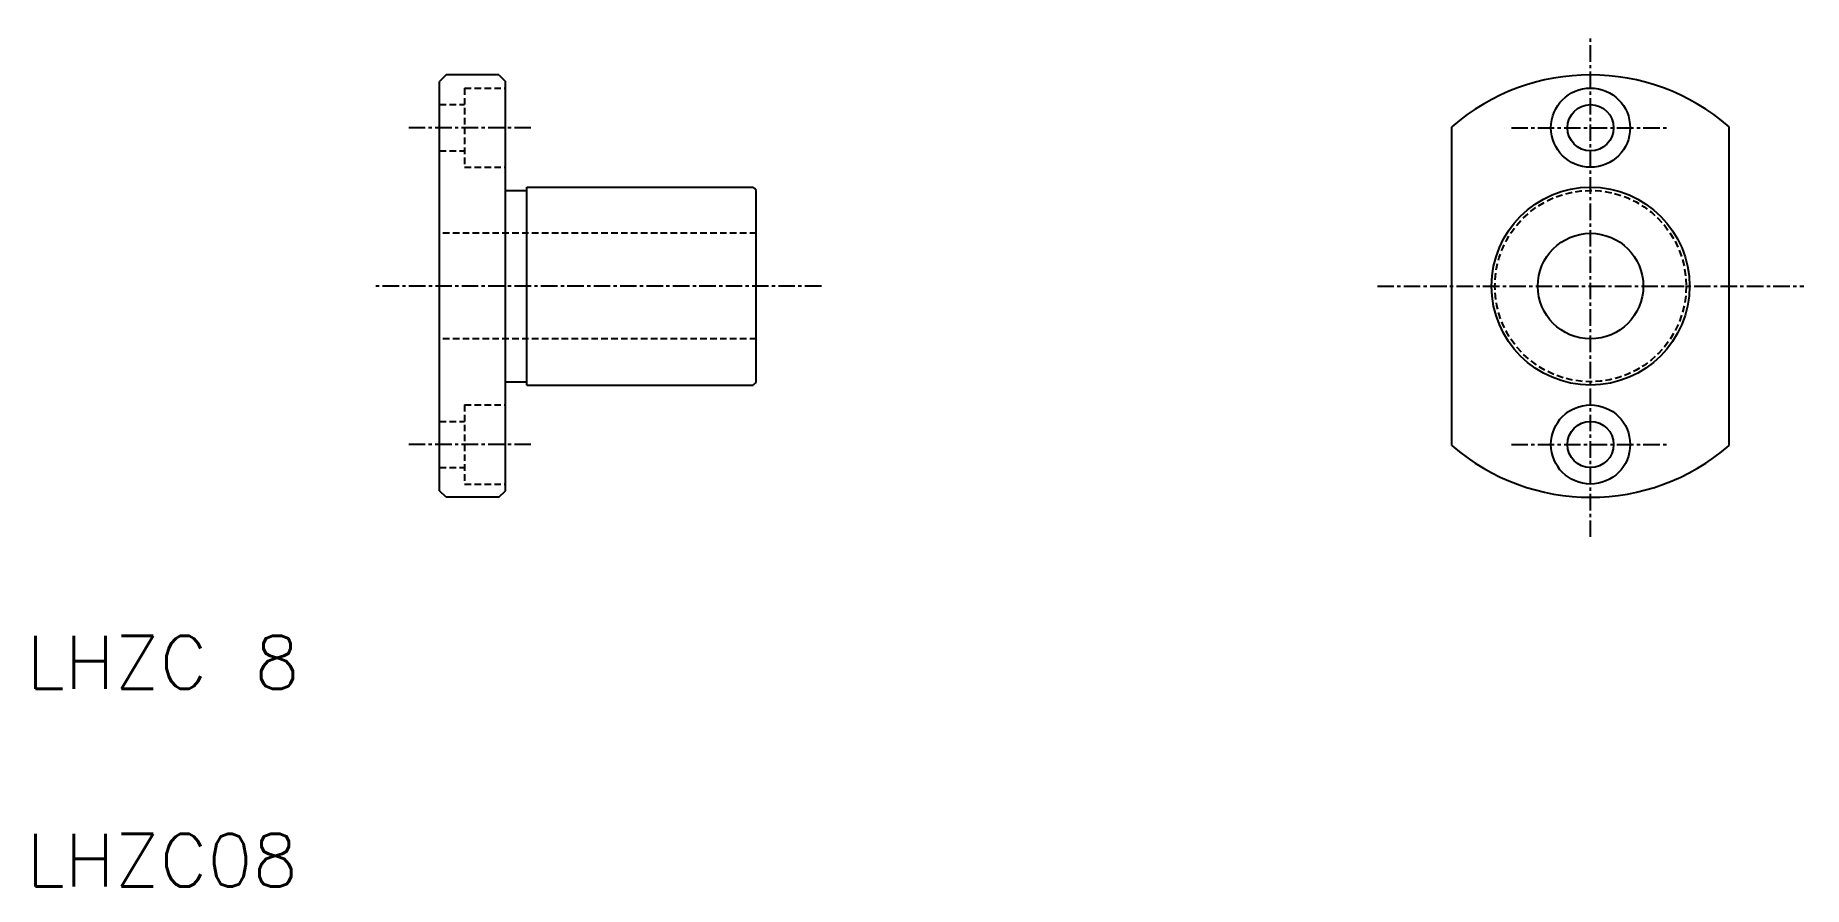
# Model space of a CAD drawing. Extents: x 222 to 356, y 142 to 207.
import ezdxf

# ---------------------------------------------------------------- set-up
doc = ezdxf.new("R2010")
doc.units = 0
doc.linetypes.add('CENTER', pattern=[2, 1.25, -0.25, 0.25, -0.25])
doc.linetypes.add('DASHED', pattern=[0.75, 0.5, -0.25])
doc.layers.get('0').update_dxf_attribs({"linetype": 'CONTINUOUS'})
doc.layers.add('CENTER', color=1, linetype='CENTER')
doc.styles.get("Standard").update_dxf_attribs({"font": 'txt.shx', "bigfont": 'bigfont.shx'})

msp = doc.modelspace()

# ---------------------------------------------------------------- linework, layer by layer
at = {"color": 7, "linetype": 'CONTINUOUS'}
for p, q in [((252.97, 203.78), (252.47, 203.28)), ((256.97, 203.78), (252.97, 203.78)), ((256.97, 203.78), (257.47, 203.28)), ((252.47, 172.28), (252.47, 203.28)), ((257.47, 172.28), (257.47, 203.28)), ((329.18, 175.7), (329.18, 199.85)), ((350.18, 175.7), (350.18, 199.85)), ((257.47, 195.03), (259.07, 195.03)), ((259.07, 195.28), (276.22, 195.28)), ((259.07, 180.28), (259.07, 195.28)), ((276.47, 180.53), (276.47, 195.02)), ((257.47, 180.53), (259.07, 180.53)), ((259.07, 180.28), (276.22, 180.28)), ((261.59, 180.28), (261.59, 180.28)), ((265.72, 180.28), (265.72, 180.28)), ((252.97, 171.78), (252.47, 172.28)), ((256.97, 171.78), (252.97, 171.78)), ((256.97, 171.78), (257.47, 172.28))]:
    msp.add_line(p, q, dxfattribs=at)
at = {"color": 3, "linetype": 'DASHED'}
for p, q in [((254.37, 202.78), (254.37, 196.78)), ((254.37, 202.78), (257.47, 202.78)), ((252.47, 201.53), (254.37, 201.53)), ((252.47, 198.03), (254.37, 198.03)), ((254.37, 196.78), (257.47, 196.78)), ((276.47, 191.78), (252.47, 191.78)), ((276.47, 183.78), (252.47, 183.78)), ((254.37, 178.78), (254.37, 172.78)), ((254.37, 178.78), (257.47, 178.78)), ((252.47, 177.53), (254.37, 177.53)), ((252.47, 174.03), (254.37, 174.03)), ((254.37, 172.78), (257.47, 172.78))]:
    msp.add_line(p, q, dxfattribs=at)
at = {"color": 7, "linetype": 'CONTINUOUS'}
for centre, radius in [((339.68, 199.78), 3), ((339.68, 199.78), 1.75), ((339.68, 187.78), 7.5), ((339.68, 187.78), 4), ((339.68, 175.78), 3), ((339.68, 175.78), 1.75)]:
    msp.add_circle(centre, radius, dxfattribs=at)
at = {"color": 3, "linetype": 'DASHED'}
msp.add_circle((339.68, 187.78), 7.25, dxfattribs=at)
at = {"color": 7, "linetype": 'CONTINUOUS'}
for centre, radius, start, end in [((339.68, 187.78), 16, 48.9855, 131.0145), ((275.72, 194.53), 0.9, 33.5573, 56.4427), ((275.72, 181.03), 0.9, 303.5573, 326.4427), ((339.68, 187.78), 16, 228.9855, 311.0145)]:
    msp.add_arc(centre, radius, start, end, dxfattribs=at)
at = {"layer": 'CENTER', "color": 1, "linetype": 'CENTER'}
for p, q in [((339.68, 168.78), (339.68, 206.78)), ((259.39, 199.78), (250.12, 199.78)), ((333.68, 199.78), (345.68, 199.78)), ((281.4, 187.78), (247.57, 187.78)), ((323.53, 187.78), (355.83, 187.78)), ((259.39, 175.78), (250.12, 175.78)), ((333.68, 175.78), (345.68, 175.78))]:
    msp.add_line(p, q, dxfattribs=at)

# ---------------------------------------------------------------- texts
at = {"color": 7, "linetype": 'CONTINUOUS'}
for s, p in [('LHZC 8', (221.16, 157.28)), ('LHZC08', (221.16, 142.28))]:
    msp.add_text(s, height=4, dxfattribs=at).set_placement(p)

doc.saveas('drawing.dxf')
